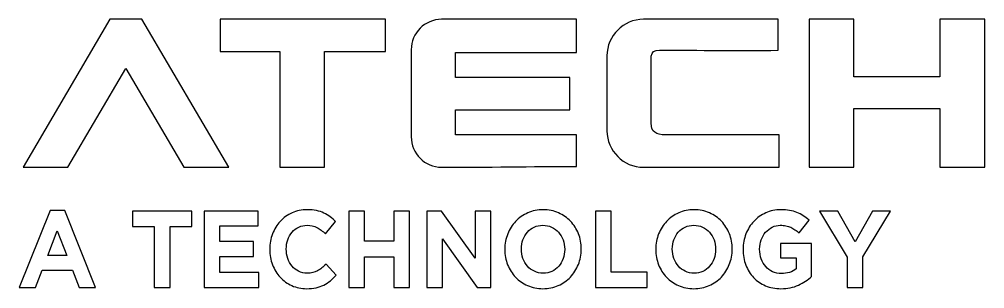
# Model space of a CAD drawing. Header units: centimetres. Extents: x -7.6 to 7.5, y -1 to 1.
# Drawn here: x 0.11 to 7.5, y -1.03 to 1.03 of the extents above; entities that cross this region are included whole.
import ezdxf

# ---------------------------------------------------------------- set-up
doc = ezdxf.new("R2010")
doc.units = ezdxf.units.CM
doc.header["$MEASUREMENT"] = 0
doc.layers.add('Katman 1', color=7, linetype='Continuous')

msp = doc.modelspace()

# ---------------------------------------------------------------- linework, layer by layer
at = {"layer": 'Katman 1', "color": 32}
for points, knots in [([(0.80025, 1.0312), (0.88174, 1.0312), (0.96323, 1.0312), (1.04472, 1.0312), (1.04472, 1.0312), (1.04472, 1.0312), (1.71009, -0.10164), (1.71009, -0.10164), (1.71009, -0.10164), (1.71009, -0.10164), (1.36668, -0.10164), (1.36668, -0.10164), (1.36668, -0.10164), (1.36668, -0.10164), (0.92249, 0.65463), (0.92249, 0.65463), (0.92249, 0.65463), (0.92249, 0.65463), (0.4783, -0.10164), (0.4783, -0.10164), (0.4783, -0.10164), (0.4783, -0.10164), (0.13488, -0.10164), (0.13488, -0.10164), (0.13488, -0.10164), (0.13488, -0.10164), (0.80025, 1.0312), (0.80025, 1.0312)], [0, 0, 0, 0, 0.125, 0.125, 0.125, 0.125, 0.25, 0.25, 0.25, 0.25, 0.375, 0.375, 0.375, 0.375, 0.5, 0.5, 0.5, 0.5, 0.625, 0.625, 0.625, 0.625, 0.75, 0.75, 0.75, 0.75, 1, 1, 1, 1]), ([(2.91019, 1.0312), (2.91019, 1.0312), (2.91019, 0.78584), (2.91019, 0.78584), (2.91019, 0.78584), (2.91019, 0.78584), (2.44362, 0.78584), (2.44362, 0.78584), (2.44362, 0.78584), (2.44362, 0.78584), (2.44362, -0.10164), (2.44362, -0.10164), (2.44362, -0.10164), (2.44362, -0.10164), (2.10021, -0.10164), (2.10021, -0.10164), (2.10021, -0.10164), (2.10021, -0.10164), (2.10021, 0.78584), (2.10021, 0.78584), (2.10021, 0.78584), (2.10021, 0.78584), (1.6435, 0.78584), (1.6435, 0.78584), (1.6435, 0.78584), (1.6435, 0.78584), (1.6435, 1.0312), (1.6435, 1.0312), (1.6435, 1.0312), (2.06573, 1.0312), (2.48796, 1.0312), (2.91019, 1.0312)], [0, 0, 0, 0, 0.1111111, 0.1111111, 0.1111111, 0.1111111, 0.2222222, 0.2222222, 0.2222222, 0.2222222, 0.3333333, 0.3333333, 0.3333333, 0.3333333, 0.4444444, 0.4444444, 0.4444444, 0.4444444, 0.5555556, 0.5555556, 0.5555556, 0.5555556, 0.6666667, 0.6666667, 0.6666667, 0.6666667, 0.7777778, 0.7777778, 0.7777778, 0.7777778, 1, 1, 1, 1]), ([(3.34027, 1.0312), (3.68479, 1.0312), (4.02932, 1.0312), (4.37384, 1.0312), (4.37384, 1.0312), (4.37384, 0.94683), (4.37384, 0.86246), (4.37384, 0.7781), (4.37384, 0.7781), (4.37384, 0.7781), (3.44692, 0.7781), (3.44692, 0.7781), (3.44692, 0.7781), (3.44692, 0.7781), (3.44692, 0.58688), (3.44692, 0.58688), (3.44692, 0.58688), (3.44692, 0.58688), (4.32351, 0.58688), (4.32351, 0.58688), (4.32351, 0.58688), (4.32351, 0.58688), (4.32351, 0.33858), (4.32351, 0.33858), (4.32351, 0.33858), (4.32351, 0.33858), (3.44692, 0.33858), (3.44692, 0.33858), (3.44692, 0.33858), (3.44692, 0.33858), (3.44692, 0.14737), (3.44692, 0.14737), (3.44692, 0.14737), (3.44692, 0.14737), (4.37384, 0.14737), (4.37384, 0.14737), (4.37384, 0.14737), (4.37384, 0.14737), (4.37384, -0.09522), (4.37384, -0.09522), (4.37384, -0.09522), (4.03007, -0.09522), (3.68518, -0.10164), (3.34027, -0.10164), (3.34027, -0.10164), (3.21205, -0.10164), (3.10715, 0.00328), (3.10715, 0.13148), (3.10715, 0.13148), (3.10715, 0.13148), (3.10715, 0.79808), (3.10715, 0.79808), (3.10715, 0.79808), (3.10715, 0.92629), (3.21205, 1.0312), (3.34027, 1.0312)], [0, 0, 0, 0, 0.0666667, 0.0666667, 0.0666667, 0.0666667, 0.1333333, 0.1333333, 0.1333333, 0.1333333, 0.2, 0.2, 0.2, 0.2, 0.2666667, 0.2666667, 0.2666667, 0.2666667, 0.3333333, 0.3333333, 0.3333333, 0.3333333, 0.4, 0.4, 0.4, 0.4, 0.4666667, 0.4666667, 0.4666667, 0.4666667, 0.5333333, 0.5333333, 0.5333333, 0.5333333, 0.6, 0.6, 0.6, 0.6, 0.6666667, 0.6666667, 0.6666667, 0.6666667, 0.7333333, 0.7333333, 0.7333333, 0.7333333, 0.8, 0.8, 0.8, 0.8, 0.8666667, 0.8666667, 0.8666667, 0.8666667, 1, 1, 1, 1]), ([(4.88615, 1.0312), (5.23035, 1.0312), (5.57455, 1.0312), (5.91874, 1.0312), (5.91874, 1.0312), (5.91874, 1.0312), (5.91874, 0.79423), (5.91874, 0.79423), (5.91874, 0.79423), (5.6165, 0.79026), (5.31256, 0.79459), (5.01014, 0.79549), (5.01014, 0.79549), (4.97004, 0.79652), (4.94863, 0.78154), (4.94661, 0.74993), (4.94661, 0.74993), (4.94661, 0.74993), (4.94661, 0.23695), (4.94661, 0.23695), (4.94661, 0.23695), (4.94192, 0.16891), (4.98488, 0.14574), (5.05419, 0.14737), (5.05419, 0.14737), (5.34504, 0.14737), (5.63589, 0.14737), (5.92674, 0.14737), (5.92674, 0.14737), (5.92682, 0.06479), (5.9269, -0.01799), (5.9269, -0.10164), (5.9269, -0.10164), (5.56162, -0.10164), (5.25143, -0.10164), (4.88615, -0.10164), (4.88615, -0.10164), (4.73263, -0.10164), (4.60701, 0.02397), (4.60701, 0.17752), (4.60701, 0.17752), (4.60701, 0.17752), (4.60701, 0.75205), (4.60701, 0.75205), (4.60701, 0.75205), (4.60701, 0.9056), (4.73263, 1.0312), (4.88615, 1.0312)], [0, 0, 0, 0, 0.0769231, 0.0769231, 0.0769231, 0.0769231, 0.1538462, 0.1538462, 0.1538462, 0.1538462, 0.2307692, 0.2307692, 0.2307692, 0.2307692, 0.3076923, 0.3076923, 0.3076923, 0.3076923, 0.3846154, 0.3846154, 0.3846154, 0.3846154, 0.4615385, 0.4615385, 0.4615385, 0.4615385, 0.5384615, 0.5384615, 0.5384615, 0.5384615, 0.6153846, 0.6153846, 0.6153846, 0.6153846, 0.6923077, 0.6923077, 0.6923077, 0.6923077, 0.7692308, 0.7692308, 0.7692308, 0.7692308, 0.8461538, 0.8461538, 0.8461538, 0.8461538, 1, 1, 1, 1]), ([(7.15659, 1.0312), (7.15659, 1.0312), (7.5, 1.0312), (7.5, 1.0312), (7.5, 1.0312), (7.5, 1.0312), (7.5, -0.10164), (7.5, -0.10164), (7.5, -0.10164), (7.5, -0.10164), (7.15659, -0.10164), (7.15659, -0.10164), (7.15659, -0.10164), (7.15659, -0.10164), (7.15659, 0.34865), (7.15659, 0.34865), (7.15659, 0.34865), (7.15659, 0.34865), (6.49884, 0.34865), (6.49884, 0.34865), (6.49884, 0.34865), (6.49884, 0.34865), (6.49884, -0.10164), (6.49884, -0.10164), (6.49884, -0.10164), (6.49884, -0.10164), (6.15543, -0.10164), (6.15543, -0.10164), (6.15543, -0.10164), (6.15543, -0.10164), (6.15543, 1.0312), (6.15543, 1.0312), (6.15543, 1.0312), (6.15543, 1.0312), (6.49884, 1.0312), (6.49884, 1.0312), (6.49884, 1.0312), (6.49884, 1.0312), (6.49884, 0.59078), (6.49884, 0.59078), (6.49884, 0.59078), (6.49884, 0.59078), (7.15659, 0.59078), (7.15659, 0.59078), (7.15659, 0.59078), (7.15659, 0.59078), (7.15659, 1.0312), (7.15659, 1.0312)], [0, 0, 0, 0, 0.0769231, 0.0769231, 0.0769231, 0.0769231, 0.1538462, 0.1538462, 0.1538462, 0.1538462, 0.2307692, 0.2307692, 0.2307692, 0.2307692, 0.3076923, 0.3076923, 0.3076923, 0.3076923, 0.3846154, 0.3846154, 0.3846154, 0.3846154, 0.4615385, 0.4615385, 0.4615385, 0.4615385, 0.5384615, 0.5384615, 0.5384615, 0.5384615, 0.6153846, 0.6153846, 0.6153846, 0.6153846, 0.6923077, 0.6923077, 0.6923077, 0.6923077, 0.7692308, 0.7692308, 0.7692308, 0.7692308, 0.8461538, 0.8461538, 0.8461538, 0.8461538, 1, 1, 1, 1]), ([(0.3417, -0.43271), (0.3417, -0.43271), (0.45346, -0.43271), (0.45346, -0.43271), (0.45346, -0.43271), (0.45346, -0.43271), (0.68957, -1.02118), (0.68957, -1.02118), (0.68957, -1.02118), (0.68957, -1.02118), (0.56285, -1.02118), (0.56285, -1.02118), (0.56285, -1.02118), (0.56285, -1.02118), (0.51248, -0.89013), (0.51248, -0.89013), (0.51248, -0.89013), (0.51248, -0.89013), (0.27952, -0.89013), (0.27952, -0.89013), (0.27952, -0.89013), (0.27952, -0.89013), (0.22915, -1.02118), (0.22915, -1.02118), (0.22915, -1.02118), (0.22915, -1.02118), (0.10559, -1.02118), (0.10559, -1.02118), (0.10559, -1.02118), (0.10559, -1.02118), (0.3417, -0.43271), (0.3417, -0.43271)], [0, 0, 0, 0, 0.1111111, 0.1111111, 0.1111111, 0.1111111, 0.2222222, 0.2222222, 0.2222222, 0.2222222, 0.3333333, 0.3333333, 0.3333333, 0.3333333, 0.4444444, 0.4444444, 0.4444444, 0.4444444, 0.5555556, 0.5555556, 0.5555556, 0.5555556, 0.6666667, 0.6666667, 0.6666667, 0.6666667, 0.7777778, 0.7777778, 0.7777778, 0.7777778, 1, 1, 1, 1]), ([(1.13896, -0.55542), (1.13896, -0.55542), (0.97133, -0.55542), (0.97133, -0.55542), (0.97133, -0.55542), (0.97133, -0.55542), (0.97133, -0.43689), (0.97133, -0.43689), (0.97133, -0.43689), (0.97133, -0.43689), (1.4278, -0.43689), (1.4278, -0.43689), (1.4278, -0.43689), (1.4278, -0.43689), (1.4278, -0.55542), (1.4278, -0.55542), (1.4278, -0.55542), (1.4278, -0.55542), (1.26017, -0.55542), (1.26017, -0.55542), (1.26017, -0.55542), (1.26017, -0.55542), (1.26017, -1.02118), (1.26017, -1.02118), (1.26017, -1.02118), (1.26017, -1.02118), (1.13896, -1.02118), (1.13896, -1.02118), (1.13896, -1.02118), (1.13896, -1.02118), (1.13896, -0.55542), (1.13896, -0.55542)], [0, 0, 0, 0, 0.1111111, 0.1111111, 0.1111111, 0.1111111, 0.2222222, 0.2222222, 0.2222222, 0.2222222, 0.3333333, 0.3333333, 0.3333333, 0.3333333, 0.4444444, 0.4444444, 0.4444444, 0.4444444, 0.5555556, 0.5555556, 0.5555556, 0.5555556, 0.6666667, 0.6666667, 0.6666667, 0.6666667, 0.7777778, 0.7777778, 0.7777778, 0.7777778, 1, 1, 1, 1]), ([(1.52067, -0.43689), (1.52067, -0.43689), (1.93544, -0.43689), (1.93544, -0.43689), (1.93544, -0.43689), (1.93544, -0.43689), (1.93544, -0.55124), (1.93544, -0.55124), (1.93544, -0.55124), (1.93544, -0.55124), (1.6403, -0.55124), (1.6403, -0.55124), (1.6403, -0.55124), (1.6403, -0.55124), (1.6403, -0.66977), (1.6403, -0.66977), (1.6403, -0.66977), (1.6403, -0.66977), (1.90002, -0.66977), (1.90002, -0.66977), (1.90002, -0.66977), (1.90002, -0.66977), (1.90002, -0.78413), (1.90002, -0.78413), (1.90002, -0.78413), (1.90002, -0.78413), (1.6403, -0.78413), (1.6403, -0.78413), (1.6403, -0.78413), (1.6403, -0.78413), (1.6403, -0.90683), (1.6403, -0.90683), (1.6403, -0.90683), (1.6403, -0.90683), (1.93938, -0.90683), (1.93938, -0.90683), (1.93938, -0.90683), (1.93938, -0.90683), (1.93938, -1.02118), (1.93938, -1.02118), (1.93938, -1.02118), (1.93938, -1.02118), (1.52067, -1.02118), (1.52067, -1.02118), (1.52067, -1.02118), (1.52067, -1.02118), (1.52067, -0.43689), (1.52067, -0.43689)], [0, 0, 0, 0, 0.0769231, 0.0769231, 0.0769231, 0.0769231, 0.1538462, 0.1538462, 0.1538462, 0.1538462, 0.2307692, 0.2307692, 0.2307692, 0.2307692, 0.3076923, 0.3076923, 0.3076923, 0.3076923, 0.3846154, 0.3846154, 0.3846154, 0.3846154, 0.4615385, 0.4615385, 0.4615385, 0.4615385, 0.5384615, 0.5384615, 0.5384615, 0.5384615, 0.6153846, 0.6153846, 0.6153846, 0.6153846, 0.6923077, 0.6923077, 0.6923077, 0.6923077, 0.7692308, 0.7692308, 0.7692308, 0.7692308, 0.8461538, 0.8461538, 0.8461538, 0.8461538, 1, 1, 1, 1]), ([(2.30613, -1.0312), (2.26573, -1.0312), (2.22822, -1.02341), (2.19359, -1.00783), (2.19359, -1.00783), (2.15896, -0.99225), (2.12905, -0.97096), (2.10387, -0.94397), (2.10387, -0.94397), (2.07868, -0.91698), (2.05901, -0.88513), (2.04484, -0.8484), (2.04484, -0.8484), (2.03067, -0.81167), (2.02359, -0.77244), (2.02359, -0.7307), (2.02359, -0.7307), (2.02359, -0.7307), (2.02359, -0.72904), (2.02359, -0.72904), (2.02359, -0.72904), (2.02359, -0.6873), (2.03067, -0.64821), (2.04484, -0.61176), (2.04484, -0.61176), (2.05901, -0.57531), (2.07868, -0.54331), (2.10387, -0.51577), (2.10387, -0.51577), (2.12905, -0.48822), (2.15922, -0.46652), (2.19437, -0.45066), (2.19437, -0.45066), (2.22953, -0.4348), (2.26836, -0.42687), (2.31086, -0.42687), (2.31086, -0.42687), (2.33657, -0.42687), (2.36005, -0.4291), (2.3813, -0.43355), (2.3813, -0.43355), (2.40255, -0.438), (2.42183, -0.44412), (2.43914, -0.45191), (2.43914, -0.45191), (2.45646, -0.4597), (2.47246, -0.46916), (2.48715, -0.48029), (2.48715, -0.48029), (2.50184, -0.49142), (2.51548, -0.50366), (2.52808, -0.51702), (2.52808, -0.51702), (2.52808, -0.51702), (2.45095, -0.61134), (2.45095, -0.61134), (2.45095, -0.61134), (2.42944, -0.59075), (2.40753, -0.57462), (2.38523, -0.56293), (2.38523, -0.56293), (2.36293, -0.55124), (2.33788, -0.5454), (2.31007, -0.5454), (2.31007, -0.5454), (2.28698, -0.5454), (2.2656, -0.55013), (2.24593, -0.55959), (2.24593, -0.55959), (2.22625, -0.56905), (2.20933, -0.58213), (2.19516, -0.59882), (2.19516, -0.59882), (2.181, -0.61552), (2.16998, -0.63485), (2.16211, -0.65683), (2.16211, -0.65683), (2.15424, -0.67881), (2.1503, -0.70233), (2.1503, -0.72737), (2.1503, -0.72737), (2.1503, -0.72737), (2.1503, -0.72904), (2.1503, -0.72904), (2.1503, -0.72904), (2.1503, -0.75408), (2.15424, -0.77773), (2.16211, -0.79999), (2.16211, -0.79999), (2.16998, -0.82224), (2.18086, -0.84172), (2.19477, -0.85841), (2.19477, -0.85841), (2.20867, -0.87511), (2.22546, -0.88833), (2.24514, -0.89806), (2.24514, -0.89806), (2.26481, -0.9078), (2.28646, -0.91267), (2.31007, -0.91267), (2.31007, -0.91267), (2.34155, -0.91267), (2.36818, -0.90655), (2.38995, -0.89431), (2.38995, -0.89431), (2.41173, -0.88207), (2.43337, -0.86537), (2.45488, -0.84423), (2.45488, -0.84423), (2.45488, -0.84423), (2.53201, -0.92686), (2.53201, -0.92686), (2.53201, -0.92686), (2.51785, -0.943), (2.50315, -0.95747), (2.48794, -0.97027), (2.48794, -0.97027), (2.47272, -0.98306), (2.45606, -0.99406), (2.43796, -1.00324), (2.43796, -1.00324), (2.41986, -1.01242), (2.40005, -1.01937), (2.37854, -1.0241), (2.37854, -1.0241), (2.35703, -1.02883), (2.33289, -1.0312), (2.30613, -1.0312)], [0, 0, 0, 0, 0.030303, 0.030303, 0.030303, 0.030303, 0.0606061, 0.0606061, 0.0606061, 0.0606061, 0.0909091, 0.0909091, 0.0909091, 0.0909091, 0.1212121, 0.1212121, 0.1212121, 0.1212121, 0.1515152, 0.1515152, 0.1515152, 0.1515152, 0.1818182, 0.1818182, 0.1818182, 0.1818182, 0.2121212, 0.2121212, 0.2121212, 0.2121212, 0.2424242, 0.2424242, 0.2424242, 0.2424242, 0.2727273, 0.2727273, 0.2727273, 0.2727273, 0.3030303, 0.3030303, 0.3030303, 0.3030303, 0.3333333, 0.3333333, 0.3333333, 0.3333333, 0.3636364, 0.3636364, 0.3636364, 0.3636364, 0.3939394, 0.3939394, 0.3939394, 0.3939394, 0.4242424, 0.4242424, 0.4242424, 0.4242424, 0.4545455, 0.4545455, 0.4545455, 0.4545455, 0.4848485, 0.4848485, 0.4848485, 0.4848485, 0.5151515, 0.5151515, 0.5151515, 0.5151515, 0.5454545, 0.5454545, 0.5454545, 0.5454545, 0.5757576, 0.5757576, 0.5757576, 0.5757576, 0.6060606, 0.6060606, 0.6060606, 0.6060606, 0.6363636, 0.6363636, 0.6363636, 0.6363636, 0.6666667, 0.6666667, 0.6666667, 0.6666667, 0.6969697, 0.6969697, 0.6969697, 0.6969697, 0.7272727, 0.7272727, 0.7272727, 0.7272727, 0.7575758, 0.7575758, 0.7575758, 0.7575758, 0.7878788, 0.7878788, 0.7878788, 0.7878788, 0.8181818, 0.8181818, 0.8181818, 0.8181818, 0.8484848, 0.8484848, 0.8484848, 0.8484848, 0.8787879, 0.8787879, 0.8787879, 0.8787879, 0.9090909, 0.9090909, 0.9090909, 0.9090909, 0.9393939, 0.9393939, 0.9393939, 0.9393939, 1, 1, 1, 1]), ([(2.62882, -0.43689), (2.62882, -0.43689), (2.75002, -0.43689), (2.75002, -0.43689), (2.75002, -0.43689), (2.75002, -0.43689), (2.75002, -0.6681), (2.75002, -0.6681), (2.75002, -0.6681), (2.75002, -0.6681), (2.97354, -0.6681), (2.97354, -0.6681), (2.97354, -0.6681), (2.97354, -0.6681), (2.97354, -0.43689), (2.97354, -0.43689), (2.97354, -0.43689), (2.97354, -0.43689), (3.09474, -0.43689), (3.09474, -0.43689), (3.09474, -0.43689), (3.09474, -0.43689), (3.09474, -1.02118), (3.09474, -1.02118), (3.09474, -1.02118), (3.09474, -1.02118), (2.97354, -1.02118), (2.97354, -1.02118), (2.97354, -1.02118), (2.97354, -1.02118), (2.97354, -0.78663), (2.97354, -0.78663), (2.97354, -0.78663), (2.97354, -0.78663), (2.75002, -0.78663), (2.75002, -0.78663), (2.75002, -0.78663), (2.75002, -0.78663), (2.75002, -1.02118), (2.75002, -1.02118), (2.75002, -1.02118), (2.75002, -1.02118), (2.62882, -1.02118), (2.62882, -1.02118), (2.62882, -1.02118), (2.62882, -1.02118), (2.62882, -0.43689), (2.62882, -0.43689)], [0, 0, 0, 0, 0.0769231, 0.0769231, 0.0769231, 0.0769231, 0.1538462, 0.1538462, 0.1538462, 0.1538462, 0.2307692, 0.2307692, 0.2307692, 0.2307692, 0.3076923, 0.3076923, 0.3076923, 0.3076923, 0.3846154, 0.3846154, 0.3846154, 0.3846154, 0.4615385, 0.4615385, 0.4615385, 0.4615385, 0.5384615, 0.5384615, 0.5384615, 0.5384615, 0.6153846, 0.6153846, 0.6153846, 0.6153846, 0.6923077, 0.6923077, 0.6923077, 0.6923077, 0.7692308, 0.7692308, 0.7692308, 0.7692308, 0.8461538, 0.8461538, 0.8461538, 0.8461538, 1, 1, 1, 1]), ([(3.22696, -0.43689), (3.22696, -0.43689), (3.33872, -0.43689), (3.33872, -0.43689), (3.33872, -0.43689), (3.33872, -0.43689), (3.59687, -0.79665), (3.59687, -0.79665), (3.59687, -0.79665), (3.59687, -0.79665), (3.59687, -0.43689), (3.59687, -0.43689), (3.59687, -0.43689), (3.59687, -0.43689), (3.7165, -0.43689), (3.7165, -0.43689), (3.7165, -0.43689), (3.7165, -0.43689), (3.7165, -1.02118), (3.7165, -1.02118), (3.7165, -1.02118), (3.7165, -1.02118), (3.6134, -1.02118), (3.6134, -1.02118), (3.6134, -1.02118), (3.6134, -1.02118), (3.34659, -0.64974), (3.34659, -0.64974), (3.34659, -0.64974), (3.34659, -0.64974), (3.34659, -1.02118), (3.34659, -1.02118), (3.34659, -1.02118), (3.34659, -1.02118), (3.22696, -1.02118), (3.22696, -1.02118), (3.22696, -1.02118), (3.22696, -1.02118), (3.22696, -0.43689), (3.22696, -0.43689)], [0, 0, 0, 0, 0.0909091, 0.0909091, 0.0909091, 0.0909091, 0.1818182, 0.1818182, 0.1818182, 0.1818182, 0.2727273, 0.2727273, 0.2727273, 0.2727273, 0.3636364, 0.3636364, 0.3636364, 0.3636364, 0.4545455, 0.4545455, 0.4545455, 0.4545455, 0.5454545, 0.5454545, 0.5454545, 0.5454545, 0.6363636, 0.6363636, 0.6363636, 0.6363636, 0.7272727, 0.7272727, 0.7272727, 0.7272727, 0.8181818, 0.8181818, 0.8181818, 0.8181818, 1, 1, 1, 1]), ([(4.11631, -1.0312), (4.07381, -1.0312), (4.03472, -1.02327), (3.99904, -1.00741), (3.99904, -1.00741), (3.96336, -0.99155), (3.93254, -0.97013), (3.90657, -0.94314), (3.90657, -0.94314), (3.88059, -0.91615), (3.86039, -0.88443), (3.84597, -0.84798), (3.84597, -0.84798), (3.83154, -0.81153), (3.82432, -0.77244), (3.82432, -0.7307), (3.82432, -0.7307), (3.82432, -0.7307), (3.82432, -0.72904), (3.82432, -0.72904), (3.82432, -0.72904), (3.82432, -0.6873), (3.83167, -0.64821), (3.84636, -0.61176), (3.84636, -0.61176), (3.86105, -0.57531), (3.88138, -0.54331), (3.90735, -0.51577), (3.90735, -0.51577), (3.93333, -0.48822), (3.96428, -0.46652), (4.00022, -0.45066), (4.00022, -0.45066), (4.03616, -0.4348), (4.07539, -0.42687), (4.11789, -0.42687), (4.11789, -0.42687), (4.16039, -0.42687), (4.19948, -0.4348), (4.23515, -0.45066), (4.23515, -0.45066), (4.27083, -0.46652), (4.30166, -0.48794), (4.32763, -0.51493), (4.32763, -0.51493), (4.3536, -0.54192), (4.3738, -0.57364), (4.38823, -0.61009), (4.38823, -0.61009), (4.40266, -0.64654), (4.40987, -0.68563), (4.40987, -0.72737), (4.40987, -0.72737), (4.40987, -0.72737), (4.40987, -0.72904), (4.40987, -0.72904), (4.40987, -0.72904), (4.40987, -0.77077), (4.40253, -0.80986), (4.38784, -0.84631), (4.38784, -0.84631), (4.37315, -0.88276), (4.35282, -0.91476), (4.32684, -0.9423), (4.32684, -0.9423), (4.30087, -0.96985), (4.26992, -0.99155), (4.23397, -1.00741), (4.23397, -1.00741), (4.19803, -1.02327), (4.15881, -1.0312), (4.11631, -1.0312)], [0, 0, 0, 0, 0.0526316, 0.0526316, 0.0526316, 0.0526316, 0.1052632, 0.1052632, 0.1052632, 0.1052632, 0.1578947, 0.1578947, 0.1578947, 0.1578947, 0.2105263, 0.2105263, 0.2105263, 0.2105263, 0.2631579, 0.2631579, 0.2631579, 0.2631579, 0.3157895, 0.3157895, 0.3157895, 0.3157895, 0.3684211, 0.3684211, 0.3684211, 0.3684211, 0.4210526, 0.4210526, 0.4210526, 0.4210526, 0.4736842, 0.4736842, 0.4736842, 0.4736842, 0.5263158, 0.5263158, 0.5263158, 0.5263158, 0.5789474, 0.5789474, 0.5789474, 0.5789474, 0.6315789, 0.6315789, 0.6315789, 0.6315789, 0.6842105, 0.6842105, 0.6842105, 0.6842105, 0.7368421, 0.7368421, 0.7368421, 0.7368421, 0.7894737, 0.7894737, 0.7894737, 0.7894737, 0.8421053, 0.8421053, 0.8421053, 0.8421053, 0.8947368, 0.8947368, 0.8947368, 0.8947368, 1, 1, 1, 1]), ([(4.5177, -0.43689), (4.5177, -0.43689), (4.6389, -0.43689), (4.6389, -0.43689), (4.6389, -0.43689), (4.6389, -0.43689), (4.6389, -0.90516), (4.6389, -0.90516), (4.6389, -0.90516), (4.6389, -0.90516), (4.91358, -0.90516), (4.91358, -0.90516), (4.91358, -0.90516), (4.91358, -0.90516), (4.91358, -1.02118), (4.91358, -1.02118), (4.91358, -1.02118), (4.91358, -1.02118), (4.5177, -1.02118), (4.5177, -1.02118), (4.5177, -1.02118), (4.5177, -1.02118), (4.5177, -0.43689), (4.5177, -0.43689)], [0, 0, 0, 0, 0.1428571, 0.1428571, 0.1428571, 0.1428571, 0.2857143, 0.2857143, 0.2857143, 0.2857143, 0.4285714, 0.4285714, 0.4285714, 0.4285714, 0.5714286, 0.5714286, 0.5714286, 0.5714286, 0.7142857, 0.7142857, 0.7142857, 0.7142857, 1, 1, 1, 1]), ([(5.27246, -1.0312), (5.22996, -1.0312), (5.19087, -1.02327), (5.1552, -1.00741), (5.1552, -1.00741), (5.11952, -0.99155), (5.08869, -0.97013), (5.06272, -0.94314), (5.06272, -0.94314), (5.03675, -0.91615), (5.01655, -0.88443), (5.00212, -0.84798), (5.00212, -0.84798), (4.98769, -0.81153), (4.98047, -0.77244), (4.98047, -0.7307), (4.98047, -0.7307), (4.98047, -0.7307), (4.98047, -0.72904), (4.98047, -0.72904), (4.98047, -0.72904), (4.98047, -0.6873), (4.98782, -0.64821), (5.00251, -0.61176), (5.00251, -0.61176), (5.0172, -0.57531), (5.03753, -0.54331), (5.06351, -0.51577), (5.06351, -0.51577), (5.08948, -0.48822), (5.12044, -0.46652), (5.15638, -0.45066), (5.15638, -0.45066), (5.19232, -0.4348), (5.23154, -0.42687), (5.27404, -0.42687), (5.27404, -0.42687), (5.31654, -0.42687), (5.35563, -0.4348), (5.39131, -0.45066), (5.39131, -0.45066), (5.42699, -0.46652), (5.45781, -0.48794), (5.48378, -0.51493), (5.48378, -0.51493), (5.50975, -0.54192), (5.52995, -0.57364), (5.54438, -0.61009), (5.54438, -0.61009), (5.55881, -0.64654), (5.56603, -0.68563), (5.56603, -0.72737), (5.56603, -0.72737), (5.56603, -0.72737), (5.56603, -0.72904), (5.56603, -0.72904), (5.56603, -0.72904), (5.56603, -0.77077), (5.55868, -0.80986), (5.54399, -0.84631), (5.54399, -0.84631), (5.5293, -0.88276), (5.50897, -0.91476), (5.48299, -0.9423), (5.48299, -0.9423), (5.45702, -0.96985), (5.42607, -0.99155), (5.39013, -1.00741), (5.39013, -1.00741), (5.35418, -1.02327), (5.31496, -1.0312), (5.27246, -1.0312)], [0, 0, 0, 0, 0.0526316, 0.0526316, 0.0526316, 0.0526316, 0.1052632, 0.1052632, 0.1052632, 0.1052632, 0.1578947, 0.1578947, 0.1578947, 0.1578947, 0.2105263, 0.2105263, 0.2105263, 0.2105263, 0.2631579, 0.2631579, 0.2631579, 0.2631579, 0.3157895, 0.3157895, 0.3157895, 0.3157895, 0.3684211, 0.3684211, 0.3684211, 0.3684211, 0.4210526, 0.4210526, 0.4210526, 0.4210526, 0.4736842, 0.4736842, 0.4736842, 0.4736842, 0.5263158, 0.5263158, 0.5263158, 0.5263158, 0.5789474, 0.5789474, 0.5789474, 0.5789474, 0.6315789, 0.6315789, 0.6315789, 0.6315789, 0.6842105, 0.6842105, 0.6842105, 0.6842105, 0.7368421, 0.7368421, 0.7368421, 0.7368421, 0.7894737, 0.7894737, 0.7894737, 0.7894737, 0.8421053, 0.8421053, 0.8421053, 0.8421053, 0.8947368, 0.8947368, 0.8947368, 0.8947368, 1, 1, 1, 1]), ([(5.93908, -1.0312), (5.89606, -1.0312), (5.85684, -1.02369), (5.82142, -1.00866), (5.82142, -1.00866), (5.786, -0.99364), (5.75557, -0.97277), (5.73012, -0.94606), (5.73012, -0.94606), (5.70468, -0.91935), (5.68487, -0.88763), (5.6707, -0.8509), (5.6707, -0.8509), (5.65654, -0.81418), (5.64945, -0.77411), (5.64945, -0.7307), (5.64945, -0.7307), (5.64945, -0.7307), (5.64945, -0.72904), (5.64945, -0.72904), (5.64945, -0.72904), (5.64945, -0.6873), (5.65667, -0.64821), (5.6711, -0.61176), (5.6711, -0.61176), (5.68553, -0.57531), (5.70559, -0.54331), (5.7313, -0.51577), (5.7313, -0.51577), (5.75701, -0.48822), (5.78745, -0.46652), (5.8226, -0.45066), (5.8226, -0.45066), (5.85775, -0.4348), (5.89632, -0.42687), (5.93829, -0.42687), (5.93829, -0.42687), (5.96295, -0.42687), (5.98538, -0.42868), (6.00558, -0.4323), (6.00558, -0.4323), (6.02579, -0.43591), (6.04454, -0.44106), (6.06186, -0.44774), (6.06186, -0.44774), (6.07917, -0.45442), (6.09544, -0.46276), (6.11065, -0.47278), (6.11065, -0.47278), (6.12587, -0.4828), (6.14056, -0.49421), (6.15473, -0.507), (6.15473, -0.507), (6.15473, -0.507), (6.07839, -0.60466), (6.07839, -0.60466), (6.07839, -0.60466), (6.06789, -0.5952), (6.0574, -0.58686), (6.0469, -0.57962), (6.0469, -0.57962), (6.03641, -0.57239), (6.02552, -0.56627), (6.01424, -0.56126), (6.01424, -0.56126), (6.00296, -0.55625), (5.99076, -0.55236), (5.97764, -0.54957), (5.97764, -0.54957), (5.96453, -0.54679), (5.9501, -0.5454), (5.93436, -0.5454), (5.93436, -0.5454), (5.91232, -0.5454), (5.89173, -0.55027), (5.87258, -0.56001), (5.87258, -0.56001), (5.85343, -0.56975), (5.83664, -0.58296), (5.82221, -0.59938), (5.82221, -0.59938), (5.80778, -0.61579), (5.7965, -0.63499), (5.78836, -0.65711), (5.78836, -0.65711), (5.78023, -0.67909), (5.77616, -0.70274), (5.77616, -0.72778), (5.77616, -0.72778), (5.77616, -0.72778), (5.77616, -0.72945), (5.77616, -0.72945), (5.77616, -0.72945), (5.77616, -0.75616), (5.78023, -0.78093), (5.78836, -0.80346), (5.78836, -0.80346), (5.7965, -0.82614), (5.80804, -0.84576), (5.82299, -0.86245), (5.82299, -0.86245), (5.83795, -0.87914), (5.85552, -0.89222), (5.87572, -0.9014), (5.87572, -0.9014), (5.89593, -0.91058), (5.91835, -0.91518), (5.94302, -0.91518), (5.94302, -0.91518), (5.98814, -0.91518), (6.02618, -0.90335), (6.05714, -0.87984), (6.05714, -0.87984), (6.05714, -0.87984), (6.05714, -0.79581), (6.05714, -0.79581), (6.05714, -0.79581), (6.05714, -0.79581), (5.93515, -0.79581), (5.93515, -0.79581), (5.93515, -0.79581), (5.93515, -0.79581), (5.93515, -0.6848), (5.93515, -0.6848), (5.93515, -0.6848), (5.93515, -0.6848), (6.1744, -0.6848), (6.1744, -0.6848), (6.1744, -0.6848), (6.1744, -0.6848), (6.1744, -0.93855), (6.1744, -0.93855), (6.1744, -0.93855), (6.14607, -0.96414), (6.11236, -0.98599), (6.07327, -1.00407), (6.07327, -1.00407), (6.03418, -1.02216), (5.98945, -1.0312), (5.93908, -1.0312)], [0, 0, 0, 0, 0.0277778, 0.0277778, 0.0277778, 0.0277778, 0.0555556, 0.0555556, 0.0555556, 0.0555556, 0.0833333, 0.0833333, 0.0833333, 0.0833333, 0.1111111, 0.1111111, 0.1111111, 0.1111111, 0.1388889, 0.1388889, 0.1388889, 0.1388889, 0.1666667, 0.1666667, 0.1666667, 0.1666667, 0.1944444, 0.1944444, 0.1944444, 0.1944444, 0.2222222, 0.2222222, 0.2222222, 0.2222222, 0.25, 0.25, 0.25, 0.25, 0.2777778, 0.2777778, 0.2777778, 0.2777778, 0.3055556, 0.3055556, 0.3055556, 0.3055556, 0.3333333, 0.3333333, 0.3333333, 0.3333333, 0.3611111, 0.3611111, 0.3611111, 0.3611111, 0.3888889, 0.3888889, 0.3888889, 0.3888889, 0.4166667, 0.4166667, 0.4166667, 0.4166667, 0.4444444, 0.4444444, 0.4444444, 0.4444444, 0.4722222, 0.4722222, 0.4722222, 0.4722222, 0.5, 0.5, 0.5, 0.5, 0.5277778, 0.5277778, 0.5277778, 0.5277778, 0.5555556, 0.5555556, 0.5555556, 0.5555556, 0.5833333, 0.5833333, 0.5833333, 0.5833333, 0.6111111, 0.6111111, 0.6111111, 0.6111111, 0.6388889, 0.6388889, 0.6388889, 0.6388889, 0.6666667, 0.6666667, 0.6666667, 0.6666667, 0.6944444, 0.6944444, 0.6944444, 0.6944444, 0.7222222, 0.7222222, 0.7222222, 0.7222222, 0.75, 0.75, 0.75, 0.75, 0.7777778, 0.7777778, 0.7777778, 0.7777778, 0.8055556, 0.8055556, 0.8055556, 0.8055556, 0.8333333, 0.8333333, 0.8333333, 0.8333333, 0.8611111, 0.8611111, 0.8611111, 0.8611111, 0.8888889, 0.8888889, 0.8888889, 0.8888889, 0.9166667, 0.9166667, 0.9166667, 0.9166667, 0.9444444, 0.9444444, 0.9444444, 0.9444444, 1, 1, 1, 1]), ([(6.44593, -0.7908), (6.44593, -0.7908), (6.23422, -0.43689), (6.23422, -0.43689), (6.23422, -0.43689), (6.23422, -0.43689), (6.37588, -0.43689), (6.37588, -0.43689), (6.37588, -0.43689), (6.37588, -0.43689), (6.50732, -0.67144), (6.50732, -0.67144), (6.50732, -0.67144), (6.50732, -0.67144), (6.64112, -0.43689), (6.64112, -0.43689), (6.64112, -0.43689), (6.64112, -0.43689), (6.77885, -0.43689), (6.77885, -0.43689), (6.77885, -0.43689), (6.77885, -0.43689), (6.56713, -0.7883), (6.56713, -0.7883), (6.56713, -0.7883), (6.56713, -0.7883), (6.56713, -1.02118), (6.56713, -1.02118), (6.56713, -1.02118), (6.56713, -1.02118), (6.44593, -1.02118), (6.44593, -1.02118), (6.44593, -1.02118), (6.44593, -1.02118), (6.44593, -0.7908), (6.44593, -0.7908)], [0, 0, 0, 0, 0.1, 0.1, 0.1, 0.1, 0.2, 0.2, 0.2, 0.2, 0.3, 0.3, 0.3, 0.3, 0.4, 0.4, 0.4, 0.4, 0.5, 0.5, 0.5, 0.5, 0.6, 0.6, 0.6, 0.6, 0.7, 0.7, 0.7, 0.7, 0.8, 0.8, 0.8, 0.8, 1, 1, 1, 1]), ([(0.4692, -0.77661), (0.4692, -0.77661), (0.396, -0.58714), (0.396, -0.58714), (0.396, -0.58714), (0.396, -0.58714), (0.32281, -0.77661), (0.32281, -0.77661), (0.32281, -0.77661), (0.32281, -0.77661), (0.4692, -0.77661), (0.4692, -0.77661)], [0, 0, 0, 0, 0.25, 0.25, 0.25, 0.25, 0.5, 0.5, 0.5, 0.5, 1, 1, 1, 1]), ([(4.11789, -0.91267), (4.14202, -0.91267), (4.16432, -0.90794), (4.18478, -0.89848), (4.18478, -0.89848), (4.20525, -0.88902), (4.22269, -0.87594), (4.23712, -0.85925), (4.23712, -0.85925), (4.25155, -0.84256), (4.26283, -0.82322), (4.27096, -0.80124), (4.27096, -0.80124), (4.2791, -0.77926), (4.28316, -0.75575), (4.28316, -0.7307), (4.28316, -0.7307), (4.28316, -0.7307), (4.28316, -0.72904), (4.28316, -0.72904), (4.28316, -0.72904), (4.28316, -0.70399), (4.2791, -0.68034), (4.27096, -0.65808), (4.27096, -0.65808), (4.26283, -0.63583), (4.25129, -0.61635), (4.23633, -0.59966), (4.23633, -0.59966), (4.22138, -0.58296), (4.20367, -0.56975), (4.18321, -0.56001), (4.18321, -0.56001), (4.16275, -0.55027), (4.14045, -0.5454), (4.11631, -0.5454), (4.11631, -0.5454), (4.09165, -0.5454), (4.06922, -0.55013), (4.04902, -0.55959), (4.04902, -0.55959), (4.02882, -0.56905), (4.01151, -0.58213), (3.99708, -0.59882), (3.99708, -0.59882), (3.98265, -0.61552), (3.97137, -0.63485), (3.96323, -0.65683), (3.96323, -0.65683), (3.9551, -0.67881), (3.95103, -0.70233), (3.95103, -0.72737), (3.95103, -0.72737), (3.95103, -0.72737), (3.95103, -0.72904), (3.95103, -0.72904), (3.95103, -0.72904), (3.95103, -0.75408), (3.9551, -0.77773), (3.96323, -0.79999), (3.96323, -0.79999), (3.97137, -0.82224), (3.98291, -0.84172), (3.99786, -0.85841), (3.99786, -0.85841), (4.01282, -0.87511), (4.03039, -0.88833), (4.0506, -0.89806), (4.0506, -0.89806), (4.07079, -0.9078), (4.09322, -0.91267), (4.11789, -0.91267)], [0, 0, 0, 0, 0.0526316, 0.0526316, 0.0526316, 0.0526316, 0.1052632, 0.1052632, 0.1052632, 0.1052632, 0.1578947, 0.1578947, 0.1578947, 0.1578947, 0.2105263, 0.2105263, 0.2105263, 0.2105263, 0.2631579, 0.2631579, 0.2631579, 0.2631579, 0.3157895, 0.3157895, 0.3157895, 0.3157895, 0.3684211, 0.3684211, 0.3684211, 0.3684211, 0.4210526, 0.4210526, 0.4210526, 0.4210526, 0.4736842, 0.4736842, 0.4736842, 0.4736842, 0.5263158, 0.5263158, 0.5263158, 0.5263158, 0.5789474, 0.5789474, 0.5789474, 0.5789474, 0.6315789, 0.6315789, 0.6315789, 0.6315789, 0.6842105, 0.6842105, 0.6842105, 0.6842105, 0.7368421, 0.7368421, 0.7368421, 0.7368421, 0.7894737, 0.7894737, 0.7894737, 0.7894737, 0.8421053, 0.8421053, 0.8421053, 0.8421053, 0.8947368, 0.8947368, 0.8947368, 0.8947368, 1, 1, 1, 1]), ([(5.27404, -0.91267), (5.29817, -0.91267), (5.32047, -0.90794), (5.34094, -0.89848), (5.34094, -0.89848), (5.3614, -0.88902), (5.37885, -0.87594), (5.39327, -0.85925), (5.39327, -0.85925), (5.4077, -0.84256), (5.41898, -0.82322), (5.42712, -0.80124), (5.42712, -0.80124), (5.43525, -0.77926), (5.43932, -0.75575), (5.43932, -0.7307), (5.43932, -0.7307), (5.43932, -0.7307), (5.43932, -0.72904), (5.43932, -0.72904), (5.43932, -0.72904), (5.43932, -0.70399), (5.43525, -0.68034), (5.42712, -0.65808), (5.42712, -0.65808), (5.41898, -0.63583), (5.40744, -0.61635), (5.39249, -0.59966), (5.39249, -0.59966), (5.37753, -0.58296), (5.35982, -0.56975), (5.33936, -0.56001), (5.33936, -0.56001), (5.3189, -0.55027), (5.2966, -0.5454), (5.27246, -0.5454), (5.27246, -0.5454), (5.2478, -0.5454), (5.22537, -0.55013), (5.20517, -0.55959), (5.20517, -0.55959), (5.18497, -0.56905), (5.16766, -0.58213), (5.15323, -0.59882), (5.15323, -0.59882), (5.1388, -0.61552), (5.12752, -0.63485), (5.11939, -0.65683), (5.11939, -0.65683), (5.11125, -0.67881), (5.10719, -0.70233), (5.10719, -0.72737), (5.10719, -0.72737), (5.10719, -0.72737), (5.10719, -0.72904), (5.10719, -0.72904), (5.10719, -0.72904), (5.10719, -0.75408), (5.11125, -0.77773), (5.11939, -0.79999), (5.11939, -0.79999), (5.12752, -0.82224), (5.13906, -0.84172), (5.15401, -0.85841), (5.15401, -0.85841), (5.16897, -0.87511), (5.18655, -0.88833), (5.20675, -0.89806), (5.20675, -0.89806), (5.22695, -0.9078), (5.24938, -0.91267), (5.27404, -0.91267)], [0, 0, 0, 0, 0.0526316, 0.0526316, 0.0526316, 0.0526316, 0.1052632, 0.1052632, 0.1052632, 0.1052632, 0.1578947, 0.1578947, 0.1578947, 0.1578947, 0.2105263, 0.2105263, 0.2105263, 0.2105263, 0.2631579, 0.2631579, 0.2631579, 0.2631579, 0.3157895, 0.3157895, 0.3157895, 0.3157895, 0.3684211, 0.3684211, 0.3684211, 0.3684211, 0.4210526, 0.4210526, 0.4210526, 0.4210526, 0.4736842, 0.4736842, 0.4736842, 0.4736842, 0.5263158, 0.5263158, 0.5263158, 0.5263158, 0.5789474, 0.5789474, 0.5789474, 0.5789474, 0.6315789, 0.6315789, 0.6315789, 0.6315789, 0.6842105, 0.6842105, 0.6842105, 0.6842105, 0.7368421, 0.7368421, 0.7368421, 0.7368421, 0.7894737, 0.7894737, 0.7894737, 0.7894737, 0.8421053, 0.8421053, 0.8421053, 0.8421053, 0.8947368, 0.8947368, 0.8947368, 0.8947368, 1, 1, 1, 1])]:
    msp.add_open_spline(points, degree=3, knots=knots, dxfattribs=at)

doc.saveas('drawing.dxf')
